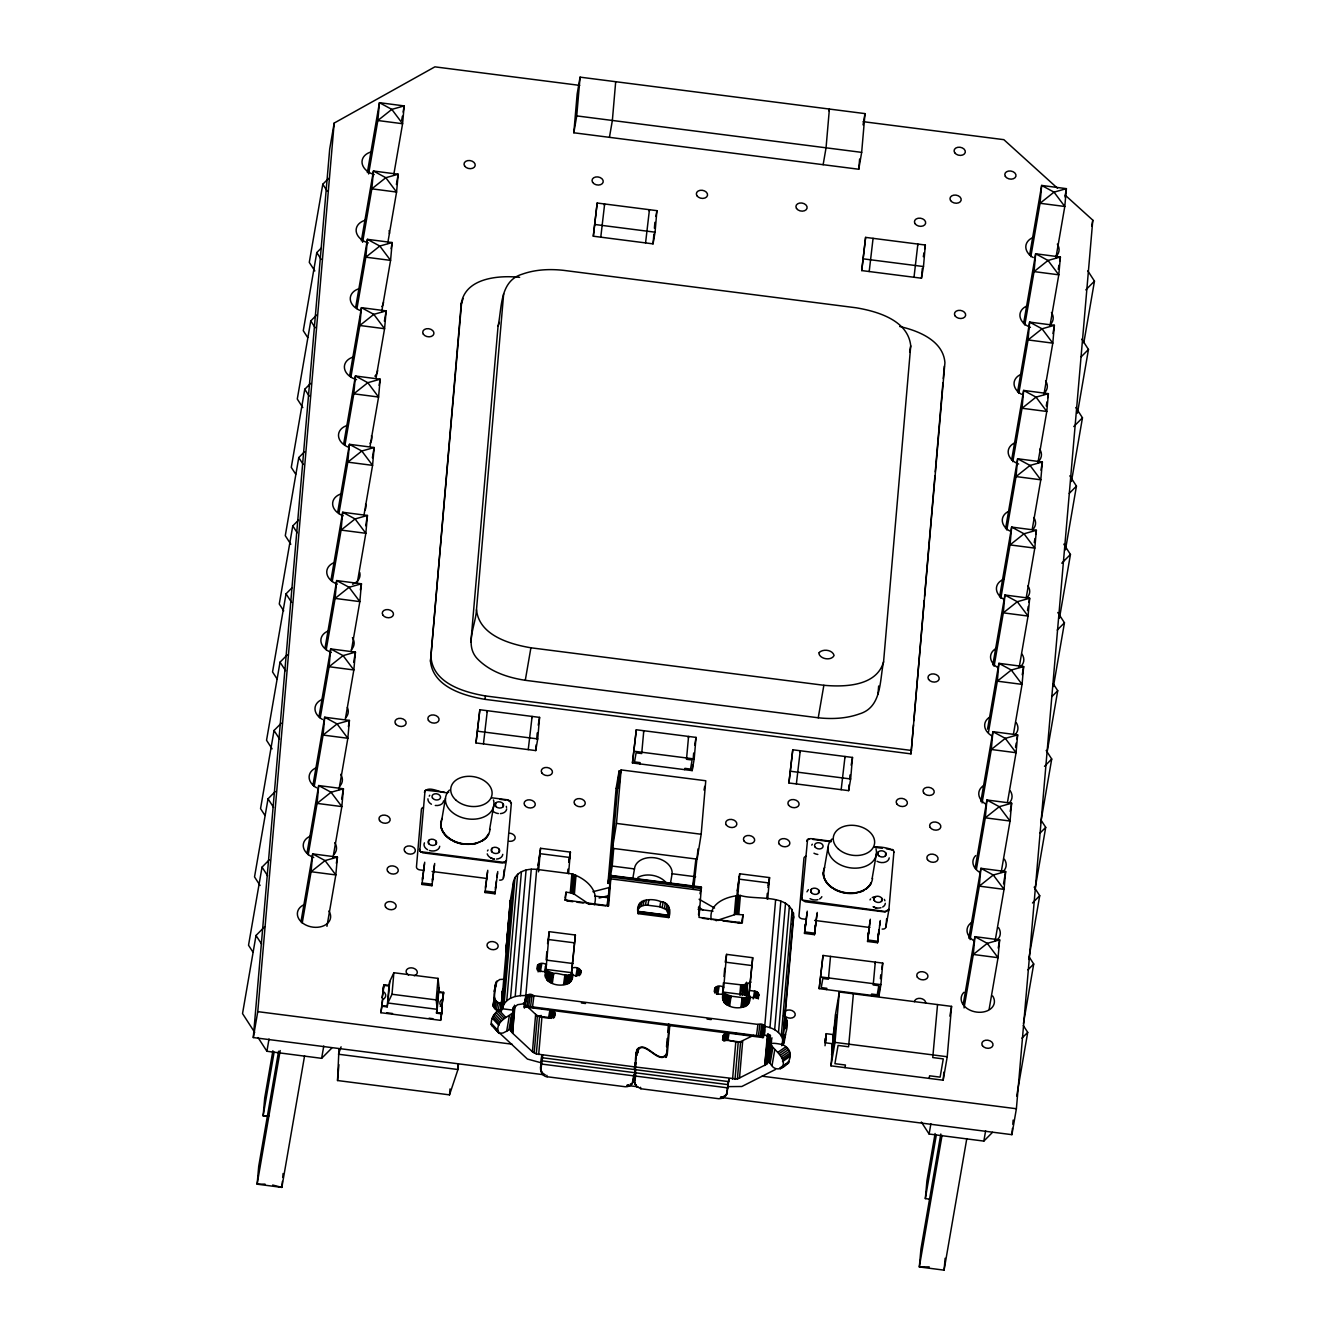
<?xml version="1.0" encoding="UTF-8"?>
<svg xmlns="http://www.w3.org/2000/svg" width="1337" height="1337" viewBox="0 0 1337 1337"><rect width="100%" height="100%" fill="white"/><g stroke="black" fill="none" stroke-linecap="round" stroke-linejoin="round"><path stroke-width="1.5" d="M540.683 1070.352C547.284 1032.047 533.229 1076.118 547.167 1076.753L625.198 1086.747C635.727 1087.248 634.122 1074.062 635.242 1066.976L536.321 1053.957L532.427 1051.751L512.589 1033.217L510.684 1030.008L514.611 1007.296L517.519 1004.705L524.455 1003.652L525.792 995.864L536.672 869.384L571.885 873.897C584.587 877.941 599.444 889.556 594.33 904.748M669.787 1025.295L667.313 1053.94C660.545 1064.636 650.183 1047.69 641.844 1047.523C630.847 1049.445 638.133 1073.16 634.39 1082.335L634.657 1074.731M764.814 1025.847C756.575 1055.027 774.006 1019.997 757.912 1024.409L533.914 995.731C521.313 987.057 525.04 1019.596 524.455 1003.652M545.496 970.06L545.546 965.982M491.331 1024.627C490.646 1017.256 495.576 1010.688 502.578 1008.8L513.776 1010.22L510.416 1028.103L508.896 1029.991L503.13 1032.983L499.119 1033.384L491.331 1024.627L499.119 1033.384M497.949 1031.763C496.177 1021.017 506.823 1017.724 513.107 1012.544M507.442 948.1L506.79 954.133L506.071 949.537L506.405 948.15L501.108 1009.97M564.699 899.968L608.653 905.801L611.059 875.468L701.407 887.033L699 917.366L742.302 922.914L743.004 914.842L735.751 914.341L716.131 920.708M638.267 912.452L638.234 911.383L668.851 915.293L668.784 917.583L638.167 913.672L638.267 912.452L668.868 916.363M780.424 1068.831C794.562 1056.765 751.879 1038.231 782.58 1044.632C803.921 1054.509 774.758 1084.357 768.691 1058.754M458.424 1064.135L457.956 1069.516L449.516 1094.869L337.542 1080.53L338.963 1048.86M744.442 994.745L744.993 984.767M746.464 995.981L747.132 984.099M635.994 1067.076L737.389 1079.043L766.452 1064.336L768.274 1035.757M514.494 1005.157L512.589 1033.217L514.929 1006.209M742.169 995.062L742.871 985.035M746.497 995.965L747.333 983.999M768.842 1035.339L766.452 1064.336L767.655 1062.898L769.611 1034.537M506.79 954.133L507.392 945.811M508.144 935.399L508.745 927.059M509.347 918.736L510.099 908.324M832.199 1048.175L833.72 1034.654L826.233 1033.685L825.731 1036.61M513.893 1007.329L511.352 1031.679L513.174 1007.68M826.233 1033.685L825.029 1045.751M501.124 1010.388L502.528 991.369L500.823 1011.073M832.249 1047.69L832.617 1043.361M512.071 1015.869L510.684 1030.008L511.837 1015.786M771.95 1037.763L767.655 1062.898L769.861 1036.025M544.744 1074.864L253.295 1037.562L329.704 148.992L334.183 123.071L434.893 66.85L579.723 85.384M253.295 1037.562L257.774 1011.641L334.183 123.071M337.542 1080.53L338.896 1064.67M436.581 1012.527L441.795 1013.195L440.608 1020.348L380.878 1012.711L382.583 999.491A7.069 5.047 9.8 0 0 383.268 991.419L383.853 984.701L389.05 985.352L387.195 1006.895L381.998 1006.226L382.583 999.491M383.552 999.207A7.069 5.047 9.8 0 0 382.148 997.903L383.853 984.701M387.864 1003.001L389.719 981.475L393.863 972.734L438.035 978.383L439.054 987.792L437.199 1009.318L387.864 1003.001L392.008 994.26L393.863 972.734M899.684 326.512C918.419 330.69 943.304 340.684 944.925 362.745L910.998 753.867L484.896 699.335C463.454 695.691 433.054 686.783 430.481 661.247L461.181 304.284C464.708 277.895 498.45 275.121 519.625 277.327M430.481 661.247L461.766 300.909M421.974 884.459L422.225 882.972L432.202 884.242L431.951 885.729L421.974 884.459L424.715 862.215M428.542 843.38L428.809 840.304M431.951 885.729L434.692 863.485M435.946 844.332L436.213 841.257M437.199 1009.318L436.196 999.909L438.035 978.383M436.53 1013.195L438.386 991.67L443.583 992.338L442.998 999.073A7.069 5.047 9.8 0 0 442.313 1007.145L441.728 1013.864L436.53 1013.195L437.266 1008.633M470.875 642.228L498.049 326.295C502.043 307.794 499.52 280.92 522.249 274.169C535.435 269.472 549.557 268.854 563.378 270.325L856.315 307.811C877.774 311.454 908.157 320.362 910.731 345.882L883.573 661.815C879.562 680.299 882.102 707.189 859.373 713.941C846.187 718.637 832.049 719.256 818.244 717.785L525.291 680.299C507.742 677.592 489.777 671.709 477.192 658.589C464.407 644.701 475.654 625.666 476.49 609.722L503.665 293.789M440.608 1020.348L442.313 1007.145M440.274 1006.46A7.069 5.047 9.8 0 1 441.878 1005.541L443.583 992.338M475.972 742.937L479.849 709.746L539.58 717.384L537.725 738.91L535.719 750.575L475.972 742.937L479.849 709.746M449.516 1094.869L450.034 1088.92M485.03 892.531L485.298 891.044L495.275 892.314L495.008 893.801L485.03 892.531L487.771 870.287M491.598 851.452L491.866 848.377M495.509 805.994L495.776 802.919M495.008 893.801L497.748 871.557M499.019 852.404L499.269 849.329M502.913 806.946L503.18 803.871M499.603 880.114A3.593 2.574 9.8 0 0 503.397 877.991L504.099 869.785M495.592 983.681C494.59 990.266 491.281 1002.616 501.442 1003.469L500.088 1011.257L496.411 1010.053L493.219 1006.343L495.96 982.327L499.72 979.503L503.514 979.252M503.397 877.991L506.339 860.928L511.369 802.902L508.027 799.877L491.665 797.788M573.824 132.781L577.149 94.041L580.074 77.145L865.006 113.612L861.663 152.368L858.755 169.247L573.824 132.781L576.732 115.901L580.074 77.145M500.823 1010.688L502.545 990.483M500.823 1010.889L502.712 988.945M502.578 1008.8L513.675 881.016C516.149 871.289 527.831 868.298 536.672 869.384M502.796 1007.496L504.133 1003.903L515.012 877.423M504.133 1003.903L506.773 1000.728L517.653 874.248M506.773 1000.728L510.55 998.187L521.43 871.707M510.684 1030.008L511.72 1016.003M511.085 1025.78L510.416 1028.103M535.719 750.575L536.221 744.709M536.722 738.843L537.223 732.96M510.55 998.187L515.196 996.466L526.076 869.986M515.196 996.466L520.394 995.681L531.274 869.2M537.725 869.384L540.549 848.293L570.414 852.12L568.559 873.646M538.527 871.841L540.549 848.293M593.31 236.214L597.171 203.023L656.918 210.661L655.063 232.187L653.041 243.869L593.31 236.214L597.171 203.023M532.427 1051.751L535.636 1014.348L523.435 1002.934M615.688 81.707L612.363 120.447L609.438 137.343M534.182 1053.021L537.407 1015.619L535.636 1014.348M536.321 1053.957L539.546 1016.555L537.407 1015.619M545.262 970.227L545.613 966.116M546.131 959.966L546.85 951.76M547.552 943.554L549.24 931.672L575.378 935.014L571.551 973.67M538.694 1054.492L541.92 1017.089L539.546 1016.555M545.713 972.734L546.181 969.425L572.303 972.768C576.982 991.335 539.881 987.441 545.847 971.23C534.248 973.888 535.402 959.03 546.415 964.495L545.078 972.283M545.947 970.161L549.24 931.672M565.35 900.269L566.036 892.197L570.264 892.732L574.375 894.219L589.617 904.43M567.59 873.195L567.941 869.167M570.264 892.732L571.885 873.897M571.751 893.032L573.372 874.197M573.138 893.534L574.76 874.699M574.375 894.219L575.996 875.384M571.384 973.57L575.378 935.014M571.584 979.185L571.969 974.573C582.982 980.038 584.152 965.18 572.554 967.838M653.041 243.869L653.893 234.075M654.395 228.209L654.896 222.326M613.716 848.477L612.212 866.075L609.204 883.506L607.951 883.339L616.106 788.395L619.115 770.981L620.368 771.131L619.198 784.819M607.048 905.45L611.059 875.468M607.951 883.339L610.959 865.908L619.115 770.981M607.934 906.185L609.605 886.799M616.491 823.425L621.103 769.911L705.769 780.758L701.173 834.255L697.145 859.156L612.463 848.31L616.491 823.425L701.173 834.255M632.451 762.959L636.312 729.768L696.042 737.406L694.187 758.948L692.182 770.613L632.451 762.959L636.312 729.768M638.167 913.672C634.323 898.932 651.169 897.595 660.729 901.589C668.851 901.99 671.525 910.798 668.784 917.583M634.407 1068.982L635.175 1062.614M634.991 1070.954L636.663 1050.581C644.568 1037.362 658.539 1065.923 666.578 1053.857L669.202 1024.259M666.511 1046.687L667.213 1038.498M667.748 1032.348L668.45 1024.159M665.809 1057.467L666.077 1054.325L665.642 1056.932M692.182 770.613L692.683 764.731M693.184 758.864L693.686 752.998M693.151 887.985L693.686 881.785M695.892 858.989L692.7 886.264M693.953 886.431L698.031 848.845M698.549 914.792L699.284 906.118M711.217 919.706C708.46 903.127 727.161 896.041 740.397 895.456C755.572 900.57 791.521 892.648 793.677 916.864L782.58 1044.632M722.582 992.923L723.467 982.662M724.002 976.511L724.704 968.306M723.05 995.43L723.518 992.121L749.639 995.463C754.302 1014.014 717.234 1010.154 723.183 993.926C711.585 996.583 712.738 981.726 723.752 987.191L726.576 954.367L752.714 957.71L748.887 996.366M723.768 1041.072L724.972 1040.587L726.325 1032.799L723.217 1035.941L724.587 1039.267L735.785 1041.907L740.598 1041.623L753.533 1035.373M734.331 914.692L735.952 895.857M736.687 896.876L739.695 873.78L769.56 877.607L767.705 899.132M735.751 914.341L737.372 895.506M737.656 897.328L739.695 873.78M737.255 914.207L738.876 895.372M738.776 914.307L740.397 895.456M732.559 1079.31L735.785 1041.907M739.812 994.979L740.681 984.934M735.016 1079.394L738.241 1041.991M737.389 1079.043L740.598 1041.623M739.495 1078.257L742.703 1040.854M746.581 995.915L747.617 983.848M748.72 996.266L752.714 957.71M748.904 1001.881L749.171 998.772M766.736 898.681L767.304 893.35M763.377 1034.353L769.661 1036.977L771.599 1041.907M775.61 899.968L764.731 1026.448C773.271 1027.468 783.8 1033.451 782.797 1043.328M767.405 1034.32L764.731 1065.489L768.14 1033.585M788.914 782.981L792.774 749.79L852.505 757.444L850.65 778.97L848.644 790.635L788.914 782.981L792.774 749.79M769.962 1027.618L780.841 901.138M770.48 1035.323L767.655 1062.898M774.658 1029.674L785.538 903.194M778.518 1032.482L789.398 906.001M781.276 1035.857L792.156 909.377M782.73 1039.551L793.61 913.071M858.755 169.247L859.624 159.053M784.953 1034.504L783.047 1044.749C783.515 1035.891 792.122 1022.588 783.449 1015.819M801.933 898.748L807.565 839.519L810.757 838.617L831.213 841.24M817.225 912.452L814.484 934.68L804.506 933.41L807.247 911.166M804.506 933.41L807.097 912.72M861.73 270.575L865.607 237.384L925.338 245.022L923.483 266.548L921.477 278.213L861.73 270.575L865.607 237.384M811.074 892.347L811.342 889.272M873.078 238.337L869.2 271.528M814.484 934.68L814.734 931.688M818.478 893.3L818.745 890.208M819.163 988.645L823.024 955.454L882.754 963.091L880.899 984.634L878.894 996.299L819.163 988.645L823.024 955.454M830.494 956.406L828.422 979.236L822.807 978.517L821.252 987.592L826.851 988.31L826.617 989.597M848.644 790.635L849.145 784.769M849.647 778.886L849.981 774.975M830.962 1065.84L835.291 1015.452L839.352 992.004L951.56 1006.377L947.231 1056.748L943.17 1080.196L830.962 1065.84L835.007 1042.392L839.352 992.004M834.522 1038.18L836.477 1015.318L833.569 1032.164L831.614 1055.027L834.522 1038.18L836.477 1015.301M877.958 694.321L878.66 686.015M853.374 993.809L848.594 1046.787L838.065 1045.434L834.923 1063.684L845.435 1065.021L844.984 1067.628M921.477 278.213L922.313 268.436M880.281 920.524L877.54 942.752L867.563 941.482L870.053 920.725M867.563 941.482L870.303 919.238M874.131 900.419L874.398 897.328M878.041 854.961L878.309 851.886M877.54 942.752L878.877 929.9M881.534 901.372L881.802 898.28M885.445 855.914L885.712 852.822M878.894 996.299L879.729 986.505M880.398 978.684L880.749 974.773M882.136 929.065A3.593 2.574 9.8 0 0 885.93 926.959L886.632 918.736M885.93 926.959L888.871 909.879L893.901 851.853M910.998 753.867L913.489 724.838M913.856 720.693L924.201 600.43M924.552 596.285L934.897 476.022M935.248 471.877L942.919 382.716M943.27 378.572L944.34 366.137M937.538 1004.572L932.758 1057.55L943.27 1058.904L940.128 1077.137L929.599 1075.8L929.148 1078.407M943.17 1080.196L943.872 1072.14M720.442 1097.359L1011.908 1134.662L1012.443 1128.411M1012.794 1124.25L1013.162 1120.088M1011.908 1134.662L1016.387 1108.741L1092.797 220.154L1065.205 195.185M506.071 949.537L510.333 900.369L513.675 881.016M282.391 1181.44L281.856 1187.39L257.122 1184.181L258.709 1166.349L278.597 1051.233M282.742 1177.479L283.093 1173.518M511.352 1031.679L513.542 1006.845M929.449 1199.139L925.338 1198.604L926.925 1180.788L935.098 1133.492M940.813 1133.993L920.926 1249.109L919.321 1266.941L944.072 1270.15L945.142 1258.267M1017.574 391.992L1029.64 322.1L1054.392 325.309L1052.787 343.141L1043.913 394.532M422.358 879.963L424.447 863.702M432.336 881.233L434.425 864.972M485.415 888.035L487.52 871.774M495.392 889.306L496.361 880.933M506.088 951.275L508.712 922.597M509.079 918.502L510.015 908.258M814.868 930.201L816.957 913.94M510.015 908.157L506.038 950.139L510.333 900.369L510.4 904.146M497.498 873.044L497.063 876.855M880.03 922.012L879.596 925.806M634.106 1080.881L635.877 1085.911L640.874 1088.753L718.905 1098.747L722.765 1098.229L726.843 1094.167L728.966 1078.842L727.963 1084.675M766.452 1064.336L769.193 1036.409M501.592 1010.856L502.01 1006.895M746.364 982.444L744.876 994.628L746.598 982.361M524.656 1006.627L526.394 995.33M525.006 1006.494L527.229 995.246M525.859 1006.41L527.129 1006.427L528.499 995.263M527.129 1006.427L528.733 1006.51L530.12 995.346M528.733 1006.51L530.572 1006.677L531.959 995.513M530.572 1006.677L532.527 1006.895L533.914 995.731M763.577 1037.211L756.525 1035.557L757.912 1024.409M758.447 1035.841L759.817 1024.677M760.201 1036.142L761.589 1024.978M761.689 1036.442L763.059 1025.278M762.792 1036.743L764.162 1025.579M632.15 1083.872L633.922 1074.63M726.843 1094.167L727.629 1086.63L741.818 1086.496L775.477 1069.466M545.446 975.843L546.181 969.425M552.382 983.013L553.719 973.486L546.198 970.461L545.546 977.447L546.465 971.03L546.917 980.155L548.421 972.2L548.137 981.308L549.975 972.718L549.524 982.16L551.78 973.169L550.794 982.678L553.719 973.486C558.097 972.049 569.88 978.818 572.303 972.768M563.579 984.45L564.916 974.907L565.033 984.533L566.838 975.091L566.253 984.4L568.643 975.108L567.907 983.882L570.18 974.991L569.278 983.113L571.35 974.706L570.481 981.96L572.086 974.305L571.267 980.573L572.336 973.804M722.782 998.538L723.518 992.121M729.718 1005.708L731.055 996.182L723.534 993.157L722.882 1000.143L723.802 993.725L724.253 1002.85L725.757 994.895L725.473 1004.003L727.311 995.413L726.86 1004.856L729.116 995.864L728.13 1005.374L731.055 996.182L744.174 997.786L749.673 996.5L748.603 1003.268L749.422 997.001L747.818 1004.655L748.687 997.402L746.614 1005.808L747.517 997.686L745.244 1006.594L745.979 997.803L743.589 1007.095L744.174 997.786L742.369 1007.229L742.252 997.603L740.915 1007.145M742.62 995.029L744.074 984.918M423.044 874.665L422.509 878.409L422.91 875.635M433.021 875.952L432.469 879.679L432.887 876.905M486.116 882.738L485.565 886.481L485.983 883.707M496.094 884.008L495.542 887.751L495.96 884.977M805.576 923.633L805.024 927.36L805.442 924.586M815.553 924.903L815.002 928.63L815.42 925.872M868.649 931.705L868.097 935.432L868.515 932.658M878.626 932.975L878.075 936.702L878.476 933.945M740.28 994.995L741.918 985.001M328.568 178.423L322.785 184.255L309.282 262.386L314.83 270.943M321.114 248.214L316.769 252.593L303.282 330.707L307.711 337.559M316.551 315.081L310.769 320.913L297.282 399.028L302.814 407.601M310.552 383.401L304.769 389.251L291.282 467.365L295.711 474.217M304.552 451.739L298.769 457.572L285.282 535.686L290.814 544.259M298.552 520.06L292.77 525.892L279.266 604.006L283.711 610.859M291.817 587.996L286.034 593.829L272.547 671.943L276.976 678.795M287.271 654.863L280.035 662.166L266.548 740.28L272.079 748.837M367.357 172.573L379.441 102.682L404.175 105.907L402.587 123.723L393.696 175.114M368.611 173.96L377.836 120.514L379.441 102.682L391.808 109.383L402.587 123.723L377.836 120.514L391.808 109.383L404.175 105.907L403.105 112.074M281.271 723.183L274.035 730.487L260.548 808.601L264.977 815.453M361.358 240.911L373.441 171.019L398.175 174.228L396.571 192.06L387.697 243.451M362.611 242.281L371.836 188.835L373.441 171.019L385.808 177.704L396.571 192.06L371.836 188.835L385.808 177.704L398.175 174.228L396.404 184.506M275.255 791.521L268.035 798.807L254.531 876.922L260.08 885.495M355.709 307.176L367.424 239.34L392.176 242.549L390.571 260.381L381.697 311.772M356.962 308.563L365.837 257.172L367.424 239.34L379.808 246.041L390.571 260.381L365.837 257.172L379.808 246.041L392.176 242.549L391.106 248.715M269.255 859.841L262.035 867.145L248.532 945.259L252.96 952.111M349.709 375.496L361.425 307.66L386.176 310.886L384.571 328.701L376.048 378.037M350.946 376.884L359.837 325.493L361.425 307.66L373.808 314.362L384.571 328.701L359.837 325.493L373.808 314.362L386.176 310.886L384.387 321.164M264.709 926.708L256.019 935.465L242.532 1013.58L254.715 1032.431M343.709 443.834L355.425 375.998L380.176 379.207L378.572 397.039L370.048 446.374M344.946 445.204L353.82 393.813L355.425 375.998L367.809 382.7L378.572 397.039L353.82 393.813L367.809 382.7L380.176 379.207L379.106 385.374M401.685 120.297L402.404 116.185M337.709 512.155L349.425 444.319L374.159 447.527L372.572 465.36L364.048 514.695M338.946 513.542L347.821 462.151L349.425 444.319L361.809 451.02L372.572 465.36L347.821 462.151L361.809 451.02L374.159 447.527L372.388 457.806M330.974 580.091L342.69 512.255L367.441 515.464L365.837 533.296L357.313 582.631M332.228 581.478L341.102 530.087L342.69 512.255L355.074 518.957L365.837 533.296L341.102 530.087L355.074 518.957L367.441 515.464L365.669 525.742M324.975 648.412L336.69 580.576L361.441 583.801L359.837 601.617L351.313 650.952M326.211 649.799L335.102 598.408L336.69 580.576L349.074 587.277L359.837 601.617L335.102 598.408L349.074 587.277L361.441 583.801L360.372 589.968M318.975 716.749L330.69 648.913L355.441 652.122L353.837 669.954L345.314 719.289M320.211 718.119L329.086 666.728L330.69 648.913L343.074 655.615L353.837 669.954L329.086 666.728L343.074 655.615L355.441 652.122L353.653 662.4M331.76 1048.124L321.632 1058.336L266.899 1051.266L269.038 1038.933M312.975 785.07L324.69 717.234L349.425 720.442L347.837 738.275L338.963 789.666M314.212 786.457L323.086 735.066L324.69 717.234L337.074 723.935L347.837 738.275L323.086 735.066L337.074 723.935L349.425 720.442L348.372 726.609M272.882 1050.748L264.709 1098.028L263.122 1115.843L267.233 1116.378M306.975 853.39L318.691 785.554L343.425 788.78L341.837 806.595L332.946 857.986M274.118 1052.119L263.122 1115.843L269.055 1115.81M308.212 854.778L317.086 803.387L318.691 785.554L331.058 792.256L341.837 806.595L317.086 803.387L331.058 792.256L343.425 788.78L341.654 799.058M300.975 921.728L312.691 853.892L337.425 857.101L335.821 874.933L326.947 926.324M280.202 1050.564L257.122 1184.181L265.044 1184.131M302.212 923.115L311.086 871.724L312.691 853.892L325.058 860.593L335.821 874.933L311.086 871.724L325.058 860.593L337.425 857.101L336.356 863.267M304.585 1055.829L281.856 1187.39L272.664 1185.033M321.632 1058.336L323.771 1046.002M382.666 991.853L383.786 985.369L388.983 986.037L389.719 981.475M382.148 997.903L383.268 991.419M380.878 1012.711L382.048 1005.558L387.262 1006.209M387.195 1006.895L387.931 1002.332M424.364 792.273C428.392 784.05 442.196 794.846 448.697 792.289M424.949 791.053L426.419 789.783M506.339 860.928L502.562 863.033L422.759 852.822L419.768 851.134L419.5 849.296M421.005 852.254L419.868 850.65M445.455 798.373L441.126 823.492A24.45 17.498 9.8 0 0 441.227 826.584M484.896 699.335L485.481 695.942L911.583 750.475M439.054 987.792L438.319 992.355L443.516 993.007L442.397 999.491M487.086 711.986L487.32 710.699L483.442 743.89M441.878 1005.541L442.998 999.073M489.576 829.692L493.921 804.59M604.424 205.28L604.642 203.976L600.781 237.167M525.291 680.299L530.906 647.793L823.859 685.279C844.717 687.185 876.704 686.265 883.573 661.815M511.286 803.403L509.781 800.445M504.367 862.917L506.422 860.426M531.892 717.735L532.109 716.431L528.249 749.622M538.243 725.172L539.58 717.384M494.239 991.452L495.96 982.327M495.81 986.957L496.812 981.124M493.086 1004.906L494.423 997.135M493.219 1006.343L494.556 998.555M493.854 1007.73L495.191 999.959M494.941 1009L496.294 1001.229M496.411 1010.053L497.765 1002.282M498.166 1010.822L499.52 1003.051M506.639 1031.412L509.33 1015.853M649.214 211.012L649.448 209.708L645.57 242.899M508.896 1029.991L511.586 1014.432M538.076 865.34L540.215 850.934L539.864 854.978L540.081 853.674L569.946 857.502L569.729 858.789L570.08 854.761L568.827 862.014M655.899 216.494L656.918 210.661M536.889 968.957L537.574 965.063M537.357 970.294L538.376 964.462M538.042 971.832L539.379 964.061M539.195 971.648L540.532 963.86M540.415 971.681L541.752 963.893M568.743 861.83L570.414 852.12M565.033 898.029L566.036 892.197M550.059 1017.791L551.412 1010.003L552.716 1010.588L551.379 1018.359L548.621 1017.457L549.975 1009.686M552.816 1017.206L553.819 1011.374L552.716 1010.588M553.635 1018.159L554.638 1012.326L553.819 1011.374M554.454 1017.256L554.638 1012.326M575.879 976.227L577.216 968.439M577.417 974.539L578.42 968.707M578.503 975.024L579.523 969.191M579.422 975.676L580.442 969.843M580.442 974.523L581.11 970.645M619.365 776.947L620.368 771.131M643.548 732.024L643.782 730.721L641.71 753.55L636.094 752.831L634.54 761.906L640.139 762.625L639.905 763.912M632.802 878.61L634.473 868.933A18.985 13.587 9.8 0 1 654.462 857.769A18.985 13.587 9.8 0 1 672.11 873.746L695.624 876.754M638.869 905.6L637.966 910.781L639.337 903.896M638.434 909.076L640.406 902.391M639.504 907.572L641.108 906.369L642.011 901.188M641.108 906.369L643.13 905.55L644.033 900.369M643.13 905.55L645.453 905.166L646.339 899.985M645.453 905.166L647.877 905.249L648.779 900.068M688.354 737.757L688.572 736.453L686.499 759.282L692.098 760.001L690.527 769.076L684.928 768.357L684.711 769.644M669.486 909.511L668.584 914.692L666.261 909.595L659.826 906.77L660.729 901.589M636.98 1049.445L635.76 1055.762L637.716 1048.459M637.682 1049.679L636.512 1055.862L636.796 1054.876M662.216 907.322L663.119 902.124M635.476 1065.305L635.927 1062.714M637.732 1052.269L638.334 1048.826M637.916 1052.871L638.802 1047.69M664.422 908.274L665.308 903.093M670.439 883.423L672.11 873.746M666.261 909.595L667.146 904.397M694.705 745.194L696.042 737.406M667.614 911.166L668.517 905.985M668.416 912.92L669.302 907.723M829.057 110.921L829.391 109.049L826.049 147.805L823.141 164.702M665.976 1057.316L666.578 1053.857M666.378 1057.015L667.313 1053.94M700.036 893.801L700.655 890.158M863.05 124.876L865.006 113.612M714.225 991.653L714.894 987.759M714.693 992.99L715.696 987.157M715.713 992.589L716.716 986.756M716.532 994.344L717.869 986.556M717.752 994.377L719.089 986.606M739.344 876.42L737.205 890.826M738.993 880.465L739.227 879.161L769.093 882.988L768.875 884.275M726.576 954.367L725.239 962.139L751.361 965.481M722.415 994.979L723.752 987.191M741.651 922.614L743.004 914.842M722.532 1040.102L723.217 1035.941M722.832 1038.816L723.501 1034.922M723.133 1039.852L724.136 1034.019M724.102 1039.133L725.105 1033.3M724.972 1040.587L726.359 1040.353L727.712 1032.565M726.359 1040.353L727.829 1040.403L729.166 1032.615M768.207 885.378L769.56 877.607M767.956 887.501L769.21 880.247M753.216 998.923L754.553 991.135L749.89 990.533M754.736 997.235L755.756 991.402L754.553 991.135M755.84 997.72L756.842 991.887L755.756 991.402M756.759 998.371L757.761 992.539L756.842 991.887M800.011 752.046L800.245 750.742L796.367 783.95M757.778 997.218L757.761 992.539M758.179 998.104L758.447 993.341M758.263 998.99L758.848 994.21M818.244 717.785L823.859 685.279M768.942 1061.194L771.633 1045.634M792.34 924.602L793.677 916.864M806.88 841.224L807.565 839.519M770.112 1063.416L772.803 1047.874M808.952 838.734L807.481 840.004M772.067 1065.388L774.758 1049.829M888.871 909.879L885.094 912.001L805.275 901.773L802.3 900.102L885.178 911.5L888.955 909.394M917.65 245.356L917.867 244.069L914.007 277.26M785.354 1022.02L786.022 1018.125M781.777 1045.718L783.114 1037.93L784.401 1036.977M785.638 1025.362L786.657 1019.529M785.437 1028.721L786.791 1020.95M783.917 1043.545L785.638 1034.403M923.315 256.687L924.001 252.793M924.669 248.916L925.338 245.022M909.678 351.982L910.731 345.882M827.987 847.34L823.659 872.459A24.45 17.498 9.8 0 0 843.229 892.464A24.45 17.498 9.8 0 0 870.888 883.072M844.817 757.778L845.034 756.475L841.174 789.682M851.168 765.215L852.505 757.444M833.72 1034.654L833.352 1039.167M872.108 878.66L876.454 853.541M892.314 849.413C895.355 852.454 891.645 847.006 874.197 846.739M875.067 963.442L875.284 962.139L873.211 984.968L878.81 985.687L877.239 994.761L871.64 994.043L871.423 995.346M881.751 968.941L882.754 963.091M1029.574 255.334L1041.657 185.442L1066.391 188.651L1064.787 206.483L1055.912 257.874M1030.827 256.721L1040.052 203.274L1041.657 185.442L1054.024 192.144L1064.787 206.483L1040.052 203.274L1054.024 192.144L1066.391 188.651L1064.971 196.873M1023.574 323.671L1035.657 253.763L1060.391 256.988L1058.787 274.82L1049.913 326.211M1024.811 325.041L1034.053 271.595L1035.657 253.763L1048.024 260.464L1058.787 274.82L1034.053 271.595L1048.024 260.464L1060.391 256.988L1059.673 261.099M1018.811 393.379L1028.053 339.932L1029.64 322.1L1042.024 328.802L1052.787 343.141L1028.053 339.932L1042.024 328.802L1054.392 325.309M1011.574 460.312L1023.641 390.421L1048.392 393.646L1046.787 411.462L1037.913 462.853M1012.811 461.7L1022.036 408.253L1023.641 390.421L1036.025 397.122L1046.787 411.462L1022.036 408.253L1036.025 397.122L1048.392 393.646L1047.673 397.757M1005.574 528.65L1017.641 458.758L1042.375 461.967L1040.788 479.799L1032.264 529.134M1006.811 530.02L1016.036 476.574L1017.641 458.758L1030.025 465.443L1040.788 479.799L1016.036 476.574L1030.025 465.443L1042.375 461.967L1040.955 470.189M999.558 596.97L1011.641 527.079L1036.376 530.288L1034.788 548.12L1026.264 597.455M1000.811 598.358L1010.037 544.911L1011.641 527.079L1024.008 533.781L1034.788 548.12L1010.037 544.911L1024.008 533.781L1036.376 530.288L1035.674 534.399M1058.252 269.322L1058.971 265.211M992.839 664.907L1004.906 595.015L1029.657 598.224L1028.053 616.056L1019.178 667.447M994.076 666.294L1003.318 612.847L1004.906 595.015L1017.29 601.717L1028.053 616.056L1003.318 612.847L1017.29 601.717L1029.657 598.224L1028.938 602.335M1052.971 333.531L1054.041 327.364M987.542 729.116L998.906 663.336L1023.657 666.561L1022.053 684.377L1013.53 733.712M988.427 732.559L997.318 681.168L998.906 663.336L1011.29 670.038L1022.053 684.377L997.318 681.168L1011.29 670.038L1023.657 666.561L1022.237 674.784M1046.253 405.98L1046.971 401.869M980.84 801.565L992.906 731.673L1017.641 734.882L1016.053 752.714L1007.53 802.05M982.077 802.935L991.302 749.489L992.906 731.673L1005.29 738.358L1016.053 752.714L991.302 749.489L1005.29 738.358L1017.641 734.882L1016.939 738.993M992.522 1132.339L983.848 1141.096L929.115 1134.027L930.886 1123.748M975.191 867.83L986.907 799.994L1011.641 803.203L1010.053 821.035L1001.162 872.426M949.872 1016.137L951.56 1006.377M976.428 869.217L985.302 817.826L986.907 799.994L999.274 806.696L1010.053 821.035L985.302 817.826L999.274 806.696L1011.641 803.203L1010.22 811.425M1034.253 542.621L1034.955 538.51M968.824 938.206L980.907 868.315L1005.641 871.54L1004.037 889.356L995.163 940.747M1091.777 226.137L1092.797 220.154M925.338 1198.604L936.335 1134.879M970.077 939.593L979.302 886.147L980.907 868.315L993.274 875.016L1004.037 889.356L979.302 886.147L993.274 875.016L1005.641 871.54L1003.519 883.874M1027.518 610.558L1028.237 606.446M963.175 1004.488L974.907 936.652L999.641 939.861L998.037 957.693L989.163 1009.084M942.05 1135.38L919.321 1266.941L929.232 1266.874M964.061 1007.914L973.303 954.468L974.907 936.652L987.274 943.354L998.037 957.693L973.303 954.468L987.274 943.354L999.641 939.861L998.221 948.083M1083.822 342.807L1094.468 281.138L1087.817 270.859M1015.518 747.216L1016.22 743.105M1077.455 413.183L1088.468 349.458L1081.817 339.18M1071.455 481.521L1082.469 417.796L1075.817 407.518M1065.455 549.841L1076.452 486.116L1069.817 475.838M944.072 1270.15L966.801 1138.589M1059.456 618.179L1070.452 554.454L1063.817 544.159M1053.439 686.499L1064.453 622.775L1057.801 612.496M1047.072 752.38L1057.734 690.711L1053.289 683.859M983.848 1141.096L985.62 1130.818M1040.721 822.756L1051.718 759.032L1046.186 750.475M1035.072 889.038L1045.718 827.352L1041.289 820.5M1028.705 959.414L1039.718 895.69L1034.186 887.116M1023.423 1023.624L1033.718 964.01L1029.289 957.158M1016.705 1096.073L1027.718 1032.348L1023.29 1025.496M617.61 788.579L621.103 769.911M704.031 790.083L704.716 786.357M637.95 912.319L638.234 911.383M758.931 995.096L756.341 997.72L749.305 997.268M826.049 1036.208L825.531 1042.827L832.968 1043.779M461.181 304.284L463.154 298.502M498.049 326.295L499.37 322.434M341.085 1046.821L338.495 1054.241L457.956 1069.516L457.856 1063.717M425.032 790.551L419.768 851.134M520.394 995.681L526.026 995.48M429.227 796.133L429.762 795.248M811.76 845.101L812.294 844.215M487.487 850.934L488.055 849.981M806.946 891.812L808.384 889.673M870.019 899.885L870.588 898.932M494.623 990.099L495.475 988.895M1085.794 289.895L1094.468 281.138M1081.232 356.762L1088.468 349.458M1073.778 426.553L1082.469 417.796M1069.232 493.42L1076.452 486.116M1061.779 563.195L1070.452 554.454M1057.216 630.061L1064.453 622.775M1051.935 696.544L1057.734 690.711M1044.498 766.335L1051.718 759.032M1039.935 833.202L1045.718 827.352M1032.482 902.976L1039.718 895.69M1027.936 969.843L1033.718 964.01M1021.936 1038.18L1027.718 1032.348M777.933 1052.269L785.621 1046.971M779.321 1053.523L787.008 1048.225M780.541 1055.043L788.228 1049.746M781.527 1056.731L789.214 1051.434M782.212 1058.469L789.9 1053.172M782.546 1060.141L790.217 1054.843M782.496 1061.628L790.184 1056.33M779.638 1068.146L789.281 1061.511M780.908 1068.196L788.863 1062.714M751.127 982.11L743.071 985.068L724.604 982.929M788.111 1063.533L785.788 1063.918M626.869 1085.276L628.758 1084.775L629.058 1086.229M720.576 1097.276L722.465 1096.775L722.765 1098.229M592.943 891.712L608.753 887.684M599.126 898.029L608.051 895.757M737.573 922.58L739.796 922.38M426.336 790.267L444.519 792.256M504.45 862.432L421.088 851.753M863.167 121.667L1003.853 139.666L1057.534 188.25M576.732 115.901L861.663 152.368M595.333 224.549L655.063 232.187M863.752 258.91L923.483 266.548M477.994 731.272L537.725 738.91M634.457 751.294L694.187 758.948M790.919 771.315L850.65 778.97M616.106 788.395L617.36 788.563M499.771 799.325L505.904 800.111M812.712 839.385L831.129 841.742M874.114 847.24L882.286 848.276M886.381 848.811L892.23 849.897M610.959 865.908L634.473 868.933M610.892 875.802L701.474 887.467M611.093 877.072L701.44 888.637M610.959 878.894L701.307 890.459M423.896 870.42L419.801 869.886A3.593 2.574 9.8 0 1 416.459 866.877L421.406 809.336A3.593 2.574 9.8 0 1 423.378 807.347M432.085 871.457L487.337 878.543M806.428 919.371L802.334 918.853A3.593 2.574 9.8 0 1 798.991 915.828L803.938 858.304A3.593 2.574 9.8 0 1 805.91 856.298M814.617 920.424L869.869 927.494M594.764 896.041L607.717 897.695M698.064 909.26L713.039 911.182M647.877 905.249L659.826 906.77M566.687 900.904L572.871 901.69M576.999 902.224L583.183 903.01M587.311 903.545L605.878 905.918M702.41 918.268L708.593 919.071M712.721 919.589L718.905 920.391M723.033 920.909L741.584 923.282M804.757 931.922L814.734 933.209M867.83 939.995L877.791 941.281M638.117 911.6L668.901 915.594M646.122 913.355L650.2 913.873M656.317 914.658L660.411 915.193M547.903 939.443L574.041 942.786M821.169 976.979L880.899 984.634M546.9 960.183L572.921 963.526M525.792 995.864L531.976 996.65M581.411 1002.984L585.522 1003.519M707.056 1019.061L711.167 1019.596M835.007 1042.392L947.231 1056.748M532.527 1006.895L756.525 1035.557M531.775 1007.363L537.842 1008.131M541.886 1008.65L547.953 1009.418M731.189 1032.883L737.255 1033.651M741.3 1034.169L747.366 1034.955M524.288 1006.861L763.343 1037.629M392.008 994.26L436.196 999.909M536.488 1015.903L548.621 1017.457M727.829 1040.403L741.985 1042.208M541.92 1017.089C545.496 1017.892 555.741 1020.148 555.122 1013.362M386.744 1012.777L392.543 1013.513M429.06 1018.192L432.921 1018.694M257.774 1011.641L512.021 1044.18M762.14 1076.185L1016.387 1108.741M542.037 1057.717L634.991 1069.617M635.743 1069.717L728.698 1081.616M541.686 1060.793L634.64 1072.675M635.393 1072.775L728.347 1084.675M540.95 1062.731L527.413 1059.054L500.974 1034.337M541.268 1064.018L634.239 1075.917M634.975 1076.001L727.946 1087.9M627.437 1085.46L637.766 1086.78M530.906 647.793C509.447 644.15 479.064 635.242 476.49 609.722M485.481 695.942C464.039 692.299 433.639 683.391 431.066 657.871M566.554 900.202L568.626 900.954M493.604 1026.515L491.732 1025.613M507.943 800.378L509.698 800.947M487.236 853.858A7.905 5.666 9.8 0 0 490.595 857.752L492.434 858.555A7.905 5.666 9.8 0 0 494.439 859.006M876.537 908.224L873.111 906.703L874.966 907.522A7.905 5.666 9.8 0 0 880.949 907.706M490.595 857.752L494.005 859.256M699.101 899.233L714.576 908.04M698.399 907.322L702.911 909.879M540.399 1068.881L541.886 1072.458L544.978 1074.798M634.908 1084.223L634.607 1082.769L637.281 1087.282M499.202 1010.304L505.821 1017.44M497.598 1011.173L504.216 1018.309M496.06 1012.343L502.679 1019.479M494.657 1013.73L501.275 1020.866M493.52 1015.234L500.138 1022.37M492.701 1016.755L499.319 1023.891M492.25 1018.192L498.868 1025.329M491.364 1023.373L497.982 1030.509M497.581 1030.794L500.222 1033.651M322.785 184.255L327.214 191.124M921.36 1122.044L929.115 1134.027M316.769 252.593L321.214 259.445M310.769 320.913L315.198 327.766M304.769 389.251L309.198 396.103M298.769 457.572L303.198 464.424M292.77 525.892L297.198 532.744M286.034 593.829L291.583 602.402M280.035 662.166L285.583 670.723M274.035 730.487L279.567 739.043M268.035 798.807L273.567 807.381M262.035 867.145L267.567 875.702M256.019 935.465L261.567 944.039M258.041 1037.562L266.899 1051.266M884.309 899.383L884.944 900.77M893.534 850.516L893.818 852.354M802.033 898.263L802.3 900.102M502.578 992.171L503.264 995.046M506.322 806.361L506.539 807.414M727.061 1090.825L727.361 1092.279M725.573 1094.401L725.857 1095.855M724.169 1095.788L724.47 1097.242M640.573 1087.299L640.874 1088.753M635.593 1084.441L635.877 1085.911M634.106 1078.926L634.39 1080.396M633.354 1078.842L633.654 1080.296M632.852 1080.714L633.136 1082.185M630.462 1083.789L630.763 1085.26M546.866 1075.299L547.167 1076.753M543.273 1073.828L543.574 1075.282M541.886 1072.458L542.17 1073.912M540.399 1066.943L540.683 1068.397M540.9 1070.77L541.201 1072.224M509.932 833.202A5.649 4.044 9.8 0 1 515.18 837.948A5.649 4.044 9.8 0 1 509.23 841.274M914.475 1001.714A5.649 4.044 9.8 0 1 920.424 998.405A5.649 4.044 9.8 0 1 925.672 1003.151M408.604 975.057A5.649 4.044 9.8 0 1 407.651 968.773A5.649 4.044 9.8 0 1 416.225 969.877A5.649 4.044 9.8 0 1 414.203 975.776M992.689 995.998A16.763 12 9.8 0 1 976.762 1012.109A16.763 12 9.8 0 1 963.91 992.305M974.472 941.098A16.763 12 9.8 0 1 972.651 921.811M998.572 927.644A16.763 12 9.8 0 1 997.536 939.61M980.355 872.743A16.763 12 9.8 0 1 975.676 855.596M1004.455 859.29A16.763 12 9.8 0 1 1003.418 871.256M986.221 804.389A16.763 12 9.8 0 1 984.4 785.103M1010.321 790.936A16.763 12 9.8 0 1 1009.301 802.919M992.104 736.035A16.763 12 9.8 0 1 990.282 716.766M1016.204 722.582A16.763 12 9.8 0 1 1015.167 734.565M997.987 667.681A16.763 12 9.8 0 1 996.165 648.412M1022.086 654.228A16.763 12 9.8 0 1 1021.05 666.21M1003.853 599.327A16.763 12 9.8 0 1 1003.786 579.222M1027.969 585.873A16.763 12 9.8 0 1 1026.933 597.856M1009.736 530.99A16.763 12 9.8 0 1 1007.914 511.703M1033.835 517.536A16.763 12 9.8 0 1 1032.816 529.502M1018.677 464.039A16.763 12 9.8 0 1 1008.265 453.226A16.763 12 9.8 0 1 1015.552 442.514M1039.718 449.182A16.763 12 9.8 0 1 1038.682 461.148M1021.501 394.281A16.763 12 9.8 0 1 1019.68 374.995M1045.601 380.828A16.763 12 9.8 0 1 1044.565 392.794M1030.443 327.348A16.763 12 9.8 0 1 1020.014 316.535A16.763 12 9.8 0 1 1027.301 305.805M1051.467 312.474A16.763 12 9.8 0 1 1050.447 324.44M1033.25 257.573A16.763 12 9.8 0 1 1033.183 237.451M1057.35 244.119A16.763 12 9.8 0 1 1056.33 256.102M328.902 911.032A16.763 12 9.8 0 1 322.05 926.424A16.763 12 9.8 0 1 299.789 920.291A16.763 12 9.8 0 1 304.736 904.38M313.744 857.552A16.763 12 9.8 0 1 303.332 846.739A16.763 12 9.8 0 1 310.619 836.026M334.785 842.678A16.763 12 9.8 0 1 333.749 854.661M316.551 787.777A16.763 12 9.8 0 1 316.485 767.672M340.668 774.324A16.763 12 9.8 0 1 339.631 786.306M322.434 719.44A16.763 12 9.8 0 1 322.367 699.318M347.369 707.474A16.763 12 9.8 0 1 345.514 717.952M331.375 652.489A16.763 12 9.8 0 1 320.964 641.676A16.763 12 9.8 0 1 328.25 630.964M352.416 637.632A16.763 12 9.8 0 1 351.38 649.598M359.703 572.37A16.763 12 9.8 0 1 352.65 584.236M337.258 584.152A16.763 12 9.8 0 1 326.846 573.339A16.763 12 9.8 0 1 334.133 562.61M343.141 515.798A16.763 12 9.8 0 1 332.646 504.199A16.763 12 9.8 0 1 341.854 493.637M365.586 504.016A16.763 12 9.8 0 1 365.051 510.216M349.024 447.444A16.763 12 9.8 0 1 338.512 435.845A16.763 12 9.8 0 1 347.737 425.283M371.469 435.678A16.763 12 9.8 0 1 370.082 443.282M356.578 379.641A16.763 12 9.8 0 1 344.461 368.143A16.763 12 9.8 0 1 353.62 356.929M377.636 370.499A16.763 12 9.8 0 1 374.895 376.198M360.773 310.736A16.763 12 9.8 0 1 350.277 299.137A16.763 12 9.8 0 1 359.486 288.575M383.518 302.145A16.763 12 9.8 0 1 381.847 306.591M368.344 242.933A16.763 12 9.8 0 1 356.21 231.435A16.763 12 9.8 0 1 365.369 220.221M389.1 230.616A16.763 12 9.8 0 1 389.401 233.791M374.226 174.579A16.763 12 9.8 0 1 362.093 163.097A16.763 12 9.8 0 1 371.251 151.883M541.101 1015.385A5.649 4.044 9.8 0 1 538.911 1016.605M637.799 877.456A18.985 13.587 9.8 0 1 666.361 882.955M876.002 848.911A24.45 17.498 9.8 0 1 847.574 867.345A24.45 17.498 9.8 0 1 831.982 839.018M871.239 883.189A24.801 17.749 9.8 0 1 865.724 889.356M864.187 890.308A24.801 17.749 9.8 0 1 858.855 892.481M856.9 892.949A24.801 17.749 9.8 0 1 834.271 889.322M832.533 888.269A24.801 17.749 9.8 0 1 824.26 878.66M823.742 877.105A24.801 17.749 9.8 0 1 823.291 872.409M872.543 878.208A24.801 17.749 9.8 0 1 843.246 892.214A24.801 17.749 9.8 0 1 824.611 867.429M817.826 854.443A7.905 5.666 9.8 0 1 813.966 853.19M885.295 903.327A7.905 5.666 9.8 0 1 882.654 907.021M872.259 897.612A7.905 5.666 9.8 0 1 875.902 896.609M889.205 857.869A7.905 5.666 9.8 0 1 877.022 861.262M821.837 896.676A7.905 5.666 9.8 0 1 819.598 898.949M817.893 899.651A7.905 5.666 9.8 0 1 810.055 898.648M488.356 834.104A24.45 17.498 9.8 0 1 463.855 844.065A24.45 17.498 9.8 0 1 441.561 828.121M493.487 799.961A24.45 17.498 9.8 0 1 465.042 818.394A24.45 17.498 9.8 0 1 449.449 790.067M488.707 834.221A24.801 17.749 9.8 0 1 481.654 841.357M476.323 843.513A24.801 17.749 9.8 0 1 472.329 844.332M463.822 844.315A24.801 17.749 9.8 0 1 459.059 843.363M457.521 842.895A24.801 17.749 9.8 0 1 453.109 841.09M451.739 840.371A24.801 17.749 9.8 0 1 440.759 823.442M490.027 829.241A24.801 17.749 9.8 0 1 460.713 843.263A24.801 17.749 9.8 0 1 442.079 818.478M443.617 800.83A7.905 5.666 9.8 0 1 435.294 805.476M431.433 804.222A7.905 5.666 9.8 0 1 427.94 798.824M439.706 846.288A7.905 5.666 9.8 0 1 429.361 850.482M427.522 849.68A7.905 5.666 9.8 0 1 424.414 842.862M502.762 854.36A7.905 5.666 9.8 0 1 496.495 859.073M506.673 808.902A7.905 5.666 9.8 0 1 500.389 813.615M498.35 813.548A7.905 5.666 9.8 0 1 492.952 811.191M441.193 1013.63A7.069 5.047 9.8 0 1 440.425 1013.011M825.481 1038.08L825.13 1042.643L825.481 1038.08M819.247 652.506L818.896 653.542C820.316 659.342 831.447 660.979 834.104 655.481C832.583 649.815 823.141 648.595 819.247 652.506M928.563 679.38A5.649 4.044 9.8 0 0 938.273 680.633A5.649 4.044 9.8 0 0 933.945 673.948A5.649 4.044 9.8 0 0 928.563 679.38M726.242 824.862A5.649 4.044 9.8 0 0 735.935 826.099A5.649 4.044 9.8 0 0 731.606 819.431A5.649 4.044 9.8 0 0 726.242 824.862M744.024 840.956A5.649 4.044 9.8 0 0 753.734 842.21A5.649 4.044 9.8 0 0 749.405 835.525A5.649 4.044 9.8 0 0 744.024 840.956M927.443 859.591A5.649 4.044 9.8 0 0 937.153 860.827A5.649 4.044 9.8 0 0 932.825 854.159A5.649 4.044 9.8 0 0 927.443 859.591M917.332 977.163A5.649 4.044 9.8 0 0 927.042 978.4A5.649 4.044 9.8 0 0 922.714 971.732A5.649 4.044 9.8 0 0 917.332 977.163M896.759 803.838A5.649 4.044 9.8 0 0 906.469 805.075A5.649 4.044 9.8 0 0 902.141 798.406A5.649 4.044 9.8 0 0 896.759 803.838M788.496 805.024A5.649 4.044 9.8 0 0 798.189 806.261A5.649 4.044 9.8 0 0 793.86 799.593A5.649 4.044 9.8 0 0 788.496 805.024M955.036 315.816A5.649 4.044 9.8 0 0 964.746 317.053A5.649 4.044 9.8 0 0 960.417 310.385A5.649 4.044 9.8 0 0 955.036 315.816M382.85 615.07A5.649 4.044 9.8 0 0 392.543 616.307A5.649 4.044 9.8 0 0 388.215 609.622A5.649 4.044 9.8 0 0 382.85 615.07M954.685 152.702A5.649 4.044 9.8 0 0 964.395 153.939A5.649 4.044 9.8 0 0 960.066 147.254A5.649 4.044 9.8 0 0 954.685 152.702M696.928 195.72A5.649 4.044 9.8 0 0 706.638 196.957A5.649 4.044 9.8 0 0 702.309 190.289A5.649 4.044 9.8 0 0 696.928 195.72M592.625 182.367A5.649 4.044 9.8 0 0 602.318 183.604A5.649 4.044 9.8 0 0 597.99 176.935A5.649 4.044 9.8 0 0 592.625 182.367M464.607 165.989A5.649 4.044 9.8 0 0 474.301 167.225A5.649 4.044 9.8 0 0 469.972 160.557A5.649 4.044 9.8 0 0 464.607 165.989M423.311 334.133A5.649 4.044 9.8 0 0 433.004 335.386A5.649 4.044 9.8 0 0 428.676 328.701A5.649 4.044 9.8 0 0 423.311 334.133M541.836 772.936A5.649 4.044 9.8 0 0 551.529 774.173A5.649 4.044 9.8 0 0 547.201 767.505A5.649 4.044 9.8 0 0 541.836 772.936M385.557 907.038A5.649 4.044 9.8 0 0 395.251 908.274A5.649 4.044 9.8 0 0 390.922 901.606A5.649 4.044 9.8 0 0 385.557 907.038M779.237 844.082A5.649 4.044 9.8 0 0 788.947 845.318A5.649 4.044 9.8 0 0 784.618 838.65A5.649 4.044 9.8 0 0 779.237 844.082M982.411 1045.618A5.649 4.044 9.8 0 0 992.104 1046.854A5.649 4.044 9.8 0 0 987.776 1040.186A5.649 4.044 9.8 0 0 982.411 1045.618M574.643 804.072A5.649 4.044 9.8 0 0 584.336 805.309A5.649 4.044 9.8 0 0 580.007 798.64A5.649 4.044 9.8 0 0 574.643 804.072M796.501 208.455A5.649 4.044 9.8 0 0 806.194 209.708A5.649 4.044 9.8 0 0 801.866 203.023A5.649 4.044 9.8 0 0 796.501 208.455M915.026 223.63A5.649 4.044 9.8 0 0 924.736 224.883A5.649 4.044 9.8 0 0 920.408 218.198A5.649 4.044 9.8 0 0 915.026 223.63M950.574 200.533A5.649 4.044 9.8 0 0 960.267 201.787A5.649 4.044 9.8 0 0 955.938 195.102A5.649 4.044 9.8 0 0 950.574 200.533M1005.374 176.451A5.649 4.044 9.8 0 0 1015.067 177.704A5.649 4.044 9.8 0 0 1010.739 171.019A5.649 4.044 9.8 0 0 1005.374 176.451M379.558 820.567A5.649 4.044 9.8 0 0 389.251 821.804A5.649 4.044 9.8 0 0 384.922 815.135A5.649 4.044 9.8 0 0 379.558 820.567M524.672 805.292A5.649 4.044 9.8 0 0 534.365 806.529A5.649 4.044 9.8 0 0 530.037 799.86A5.649 4.044 9.8 0 0 524.672 805.292M487.57 947.031A5.649 4.044 9.8 0 0 497.264 948.267A5.649 4.044 9.8 0 0 492.935 941.599A5.649 4.044 9.8 0 0 487.57 947.031M923.616 792.774A5.649 4.044 9.8 0 0 933.31 794.011A5.649 4.044 9.8 0 0 928.981 787.343A5.649 4.044 9.8 0 0 923.616 792.774M404.71 851.435A5.649 4.044 9.8 0 0 414.42 852.672A5.649 4.044 9.8 0 0 410.091 845.987A5.649 4.044 9.8 0 0 404.71 851.435M930.218 827.469A5.649 4.044 9.8 0 0 939.911 828.706A5.649 4.044 9.8 0 0 935.582 822.038A5.649 4.044 9.8 0 0 930.218 827.469M428.442 720.426A5.649 4.044 9.8 0 0 438.135 721.662A5.649 4.044 9.8 0 0 433.806 714.977A5.649 4.044 9.8 0 0 428.442 720.426M395.535 723.802A5.649 4.044 9.8 0 0 405.228 725.038A5.649 4.044 9.8 0 0 400.899 718.37A5.649 4.044 9.8 0 0 395.535 723.802M784.618 1015.468A5.649 4.044 9.8 0 0 794.312 1016.705A5.649 4.044 9.8 0 0 789.983 1010.02A5.649 4.044 9.8 0 0 784.618 1015.468M387.63 871.356A5.649 4.044 9.8 0 0 397.34 872.61A5.649 4.044 9.8 0 0 393.011 865.925A5.649 4.044 9.8 0 0 387.63 871.356M838.433 849.062A20.857 14.924 9.8 0 0 873.579 846.806A20.857 14.924 9.8 0 0 849.847 825.33A20.857 14.924 9.8 0 0 838.433 849.062M814.985 846.889A4.312 3.092 9.8 0 0 822.389 847.842A4.312 3.092 9.8 0 0 819.08 842.745A4.312 3.092 9.8 0 0 814.985 846.889M811.693 893.066A4.312 3.092 9.8 0 0 818.963 892.598A4.312 3.092 9.8 0 0 814.049 888.152A4.312 3.092 9.8 0 0 811.693 893.066M874.766 901.138A4.312 3.092 9.8 0 0 882.036 900.67A4.312 3.092 9.8 0 0 877.122 896.225A4.312 3.092 9.8 0 0 874.766 901.138M878.676 855.68A4.312 3.092 9.8 0 0 885.946 855.212A4.312 3.092 9.8 0 0 881.033 850.783A4.312 3.092 9.8 0 0 878.676 855.68M455.9 800.094A20.857 14.924 9.8 0 0 491.047 797.838A20.857 14.924 9.8 0 0 467.315 776.362A20.857 14.924 9.8 0 0 455.9 800.094M432.453 797.938A4.312 3.092 9.8 0 0 439.856 798.874A4.312 3.092 9.8 0 0 436.547 793.777A4.312 3.092 9.8 0 0 432.453 797.938M429.16 844.115A4.312 3.092 9.8 0 0 436.43 843.647A4.312 3.092 9.8 0 0 431.533 839.201A4.312 3.092 9.8 0 0 429.16 844.115M492.233 852.187A4.312 3.092 9.8 0 0 499.503 851.719A4.312 3.092 9.8 0 0 494.59 847.274A4.312 3.092 9.8 0 0 492.233 852.187M496.144 806.729A4.312 3.092 9.8 0 0 503.414 806.261A4.312 3.092 9.8 0 0 498.5 801.816A4.312 3.092 9.8 0 0 496.144 806.729"/></g></svg>
